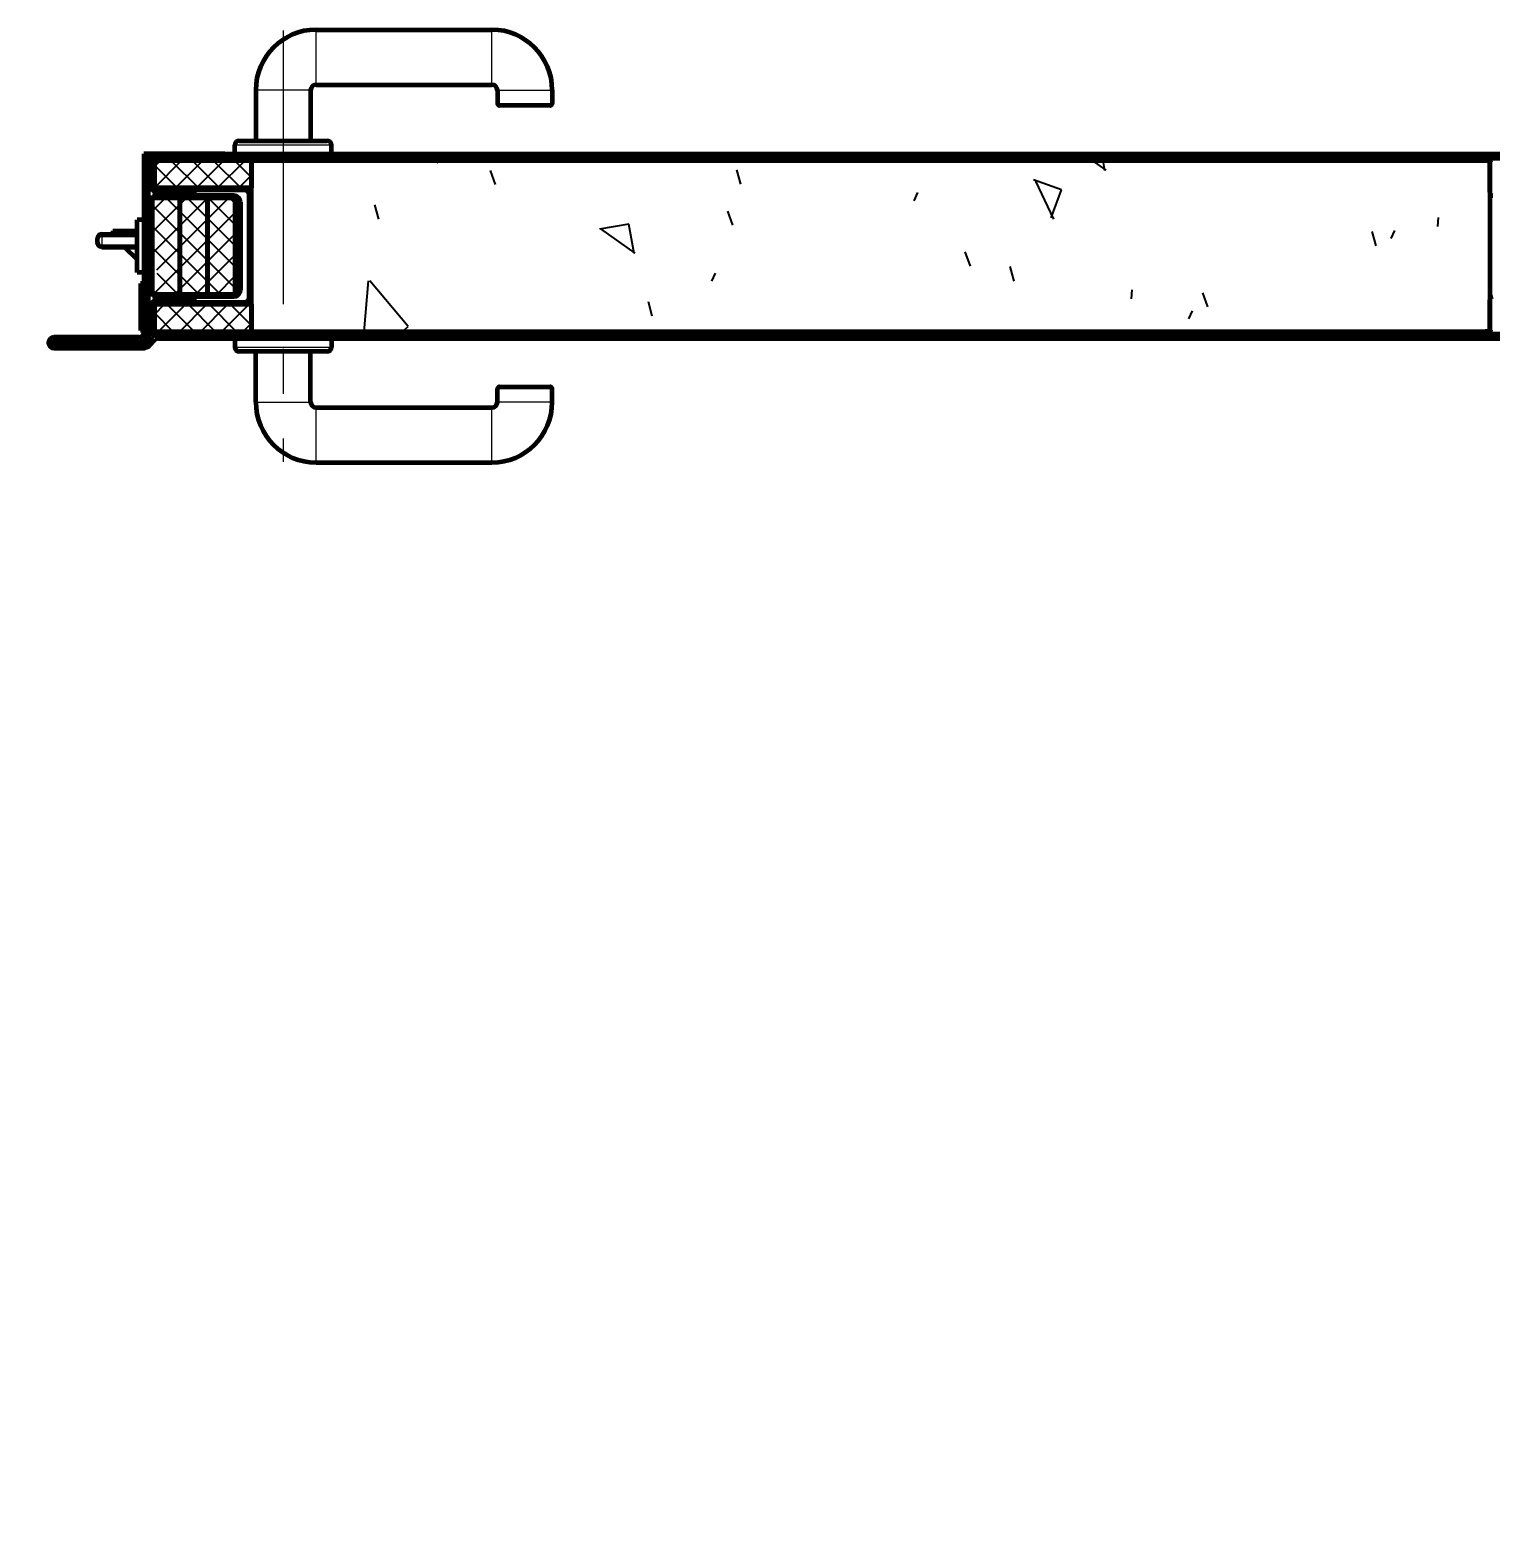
# Model space of a CAD drawing. Header units: millimetres. Extents: x -68 to 2520, y 0 to 297.
# Drawn here: x 2225.31 to 2274.18, y 0 to 49.81 of the extents above; entities that cross this region are included whole.
import ezdxf

# ---------------------------------------------------------------- set-up
doc = ezdxf.new("R2010")
doc.units = ezdxf.units.MM
for name, pattern in [('K5LT_AXLED', [13.660316, 9.160316, -1.5, 1.5, -1.5]), ('K5LT_BASIC', [0]), ('K5LT_THIN', [0])]:
    doc.linetypes.add(name, pattern=pattern)
doc.layers.add('Системный слой', color=7, linetype='Continuous')
doc.styles.add('KDIMTEXTSTYLE', font='GOST_AU.SHX', dxfattribs={"width": 0.96, "oblique": 15, "height": 5})
doc.dimstyles.new('KDIMSTYLE (0.50)', dxfattribs={"dimtxt": 5, "dimasz": 1, "dimexe": 2, "dimexo": 0, "dimgap": 1, "dimtad": 1, "dimlfac": 2, "dimtxsty": 'KDIMTEXTSTYLE', "dimsah": 1, "dimcen": 0, "dimdle": 1, "dimadec": 0, "dimazin": 0, "dimtfac": 0.667, "dimtmove": 0, "dimatfit": 3, "dimfxl": 1, "dimtvp": 1, "dimtolj": 1, "dimtzin": 0, "dimarcsym": 0})
pattern_1 = [(45, (0, 0), (-2.1213203, 2.1213203), [])]
pattern_2 = [(135, (0, 0), (-2.1213203, -2.1213203), [])]
pattern_3 = [(45, (0, 0), (-0.35355339, 0.35355339), []), (135, (0, 0), (-0.35355339, -0.35355339), [])]
pattern_4 = [(40, (7.66, 6.428), (-20.5692, 24.5134), [2, -30]), (130, (9.193, 7.713), (-24.5134, -20.5692), [2, -30]), (85, (7.66, 6.428), (-20.56883, 24.51297), [2.828, -42.426]), (60, (9.193, 7.713), (-27.7128, 16), [2, -30]), (150, (10.192, 9.445), (-16, -27.7128), [2, -30]), (105, (9.193, 7.713), (-27.7123, 15.9997), [2.828, -42.426]), (80, (16.853, 14.141), (-26.0974, 4.60168), [1.5, -25]), (170, (17.114, 15.618), (-4.60168, -26.0974), [1.5, -25]), (125, (16.853, 14.141), (-26.09695, 4.6016), [2.121, -35.355]), (100, (-18.796, -15.771), (-15.75692, -2.77837), [1, -15]), (190, (-18.97, -14.787), (2.77837, -15.75692), [1, -15]), (145, (-18.796, -15.771), (-15.75733, -2.77844), [1.414, -21.213]), (70, (1.233, 14.088), (-15.03508, 5.47232), [1, -15]), (160, (1.575, 15.028), (-5.47232, -15.03508), [1, -15]), (115, (1.233, 14.088), (-15.03547, 5.472463), [1.414, -21.213]), (85, (0, 0), (-9.351857, 7.84492), [0.3, -10]), (65, (0, 0), (-2.418448, 6.64463), [0.3, -10]), (105, (0, 0), (-6.193075, 7.658056), [0.5, -12]), (110, (0, 0), (-7.945929, 1.36463), [0.5, -7])]

# ---------------------------------------------------------------- blocks, each defined once
blk = doc.blocks.new('KDIMARROW_01')
at = {"layer": 'Системный слой'}
blk.add_hatch(color=0, dxfattribs=at).paths.add_polyline_path([(0, 0), (-5, 0.658), (-4.5, 0), (-5, -0.658)])
at = {"layer": 'Системный слой', "color": 0, "linetype": 'K5LT_THIN', "lineweight": 18}
for p, q in [((-4.5, 0), (-5, 0.658)), ((-5, 0.658), (0, 0)), ((0, 0), (-5, -0.658)), ((-5, -0.658), (-4.5, 0)), ((0, 0), (-1, 0))]:
    blk.add_line(p, q, dxfattribs=at)

msp = doc.modelspace()

# ---------------------------------------------------------------- hatches: boundary and pattern name
at = {"layer": 'Системный слой'}
h = msp.add_hatch(dxfattribs=at)
h.set_pattern_fill('Металл', angle=45, style=0, pattern_type=0)
h.set_pattern_definition(pattern_1)
h.paths.add_polyline_path([(2229.12459, 45.36078), (2229.12459, 39.66453), (2229.08154, 39.56059), (2228.97759, 39.51753), (2226.12579, 39.51753), (2225.99586, 39.46371), (2225.94204, 39.33378), (2225.99586, 39.20385), (2226.12579, 39.15003), (2229.10363, 39.15003), (2229.31152, 39.23614), (2229.5131, 39.43773), (2229.61704, 39.48078), (2231.84409, 39.48078), (2231.84409, 39.62778), (2229.61704, 39.62778), (2229.40915, 39.54167), (2229.20757, 39.34009), (2229.10363, 39.29703), (2226.12579, 39.29703), (2226.09981, 39.3078), (2226.08904, 39.33378), (2226.09981, 39.35977), (2226.12579, 39.37053), (2228.97759, 39.37053), (2229.18548, 39.45664), (2229.27159, 39.66453), (2229.27159, 45.36078), (2229.31465, 45.46473), (2229.41859, 45.50778), (2231.84409, 45.50778), (2231.84409, 45.65478), (2229.41859, 45.65478), (2229.2107, 45.56867)])
h = msp.add_hatch(dxfattribs=at)
h.set_pattern_fill('Металл', angle=45, style=0, pattern_type=0)
h.set_pattern_definition(pattern_1)
h.paths.add_polyline_path([(2229.12459, 45.36078), (2229.12459, 39.66453), (2229.08154, 39.56059), (2228.97759, 39.51753), (2226.12579, 39.51753), (2225.99586, 39.46371), (2225.94204, 39.33378), (2225.99586, 39.20385), (2226.12579, 39.15003), (2229.10363, 39.15003), (2229.31152, 39.23614), (2229.5131, 39.43773), (2229.61704, 39.48078), (2231.84409, 39.48078), (2231.84409, 39.62778), (2229.61704, 39.62778), (2229.40915, 39.54167), (2229.20757, 39.34009), (2229.10363, 39.29703), (2226.12579, 39.29703), (2226.09981, 39.3078), (2226.08904, 39.33378), (2226.09981, 39.35977), (2226.12579, 39.37053), (2228.97759, 39.37053), (2229.18548, 39.45664), (2229.27159, 39.66453), (2229.27159, 45.36078), (2229.31465, 45.46473), (2229.41859, 45.50778), (2231.84409, 45.50778), (2231.84409, 45.65478), (2229.41859, 45.65478), (2229.2107, 45.56867)])
h = msp.add_hatch(dxfattribs=at)
h.set_pattern_fill('Неметалл', angle=45, style=0, pattern_type=0)
h.set_pattern_definition(pattern_3)
h.paths.add_polyline_path([(2232.72609, 45.43428), (2229.49209, 45.43428), (2229.49209, 44.51553), (2232.50559, 44.51553), (2232.72609, 44.51553)])
h = msp.add_hatch(dxfattribs=at)
h.set_pattern_fill('Неметалл', angle=45, style=0, pattern_type=0)
h.set_pattern_definition(pattern_3)
h.paths.add_polyline_path([(2232.72609, 45.43428), (2229.49209, 45.43428), (2229.49209, 44.51553), (2232.50559, 44.51553), (2232.72609, 44.51553)])
h = msp.add_hatch(dxfattribs=at)
h.set_pattern_fill('Песок', angle=40, style=0, pattern_type=0)
h.set_pattern_definition(pattern_4)
h.paths.add_polyline_path([(2232.72609, 39.70128), (2274.08784, 39.70128), (2274.13982, 39.72281), (2274.16134, 39.77478), (2274.16134, 44.36853), (2274.16134, 45.36078), (2274.13982, 45.41275), (2274.08784, 45.43428), (2232.72609, 45.43428), (2232.72609, 44.29503), (2232.72609, 40.84053), (2232.72609, 40.62003)])
h = msp.add_hatch(dxfattribs=at)
h.set_pattern_fill('Песок', angle=40, style=0, pattern_type=0)
h.set_pattern_definition(pattern_4)
h.paths.add_polyline_path([(2232.72609, 39.70128), (2274.08784, 39.70128), (2274.13982, 39.72281), (2274.16134, 39.77478), (2274.16134, 44.36853), (2274.16134, 45.36078), (2274.13982, 45.41275), (2274.08784, 45.43428), (2232.72609, 45.43428), (2232.72609, 44.29503), (2232.72609, 40.84053), (2232.72609, 40.62003)])
h = msp.add_hatch(dxfattribs=at)
h.set_pattern_fill('Металл', angle=135, style=0, pattern_type=0)
h.set_pattern_definition(pattern_2)
h.paths.add_polyline_path([(2229.49209, 40.69353), (2232.50559, 40.69353), (2232.60954, 40.73659), (2232.65259, 40.84053), (2232.65259, 44.29503), (2232.60954, 44.39898), (2232.50559, 44.44203), (2229.49209, 44.44203), (2229.49209, 44.51553), (2232.50559, 44.51553), (2232.66151, 44.45095), (2232.72609, 44.29503), (2232.72609, 40.84053), (2232.66151, 40.68462), (2232.50559, 40.62003), (2229.49209, 40.62003)])
h = msp.add_hatch(dxfattribs=at)
h.set_pattern_fill('Металл', angle=135, style=0, pattern_type=0)
h.set_pattern_definition(pattern_2)
h.paths.add_polyline_path([(2229.49209, 40.69353), (2232.50559, 40.69353), (2232.60954, 40.73659), (2232.65259, 40.84053), (2232.65259, 44.29503), (2232.60954, 44.39898), (2232.50559, 44.44203), (2229.49209, 44.44203), (2229.49209, 44.51553), (2232.50559, 44.51553), (2232.66151, 44.45095), (2232.72609, 44.29503), (2232.72609, 40.84053), (2232.66151, 40.68462), (2232.50559, 40.62003), (2229.49209, 40.62003)])
h = msp.add_hatch(dxfattribs=at)
h.set_pattern_fill('Металл', angle=45, style=0, pattern_type=0)
h.set_pattern_definition(pattern_1)
h.paths.add_polyline_path([(2229.41859, 44.25828), (2232.13809, 44.25828), (2232.29401, 44.1937), (2232.35859, 44.03778), (2232.35859, 41.09778), (2232.29401, 40.94187), (2232.13809, 40.87728), (2229.41859, 40.87728), (2229.41859, 40.95078), (2232.13809, 40.95078), (2232.24204, 40.99384), (2232.28509, 41.09778), (2232.28509, 44.03778), (2232.24204, 44.14173), (2232.13809, 44.18478), (2229.41859, 44.18478)])
h = msp.add_hatch(dxfattribs=at)
h.set_pattern_fill('Металл', angle=45, style=0, pattern_type=0)
h.set_pattern_definition(pattern_1)
h.paths.add_polyline_path([(2229.41859, 44.25828), (2232.13809, 44.25828), (2232.29401, 44.1937), (2232.35859, 44.03778), (2232.35859, 41.09778), (2232.29401, 40.94187), (2232.13809, 40.87728), (2229.41859, 40.87728), (2229.41859, 40.95078), (2232.13809, 40.95078), (2232.24204, 40.99384), (2232.28509, 41.09778), (2232.28509, 44.03778), (2232.24204, 44.14173), (2232.13809, 44.18478), (2229.41859, 44.18478)])
h = msp.add_hatch(dxfattribs=at)
h.set_pattern_fill('Неметалл', angle=45, style=0, pattern_type=0)
h.set_pattern_definition(pattern_3)
h.paths.add_polyline_path([(2231.25609, 44.18478), (2231.25609, 40.95078), (2232.13809, 40.95078), (2232.17484, 40.95545), (2232.17484, 44.18011), (2232.13809, 44.18478)])
h.paths.add_polyline_path([(2230.33734, 44.18478), (2230.33734, 40.95078), (2231.25609, 40.95078), (2231.25609, 44.18478)])
h.paths.add_polyline_path([(2230.33734, 40.95078), (2230.33734, 44.18478), (2229.41859, 44.18478), (2229.41859, 42.05229), (2229.49209, 42.05229), (2229.56559, 41.97854), (2229.56559, 41.39303), (2229.49209, 41.31928), (2229.41859, 41.31928), (2229.41859, 40.95078)])
h = msp.add_hatch(dxfattribs=at)
h.set_pattern_fill('Неметалл', angle=45, style=0, pattern_type=0)
h.set_pattern_definition(pattern_3)
h.paths.add_polyline_path([(2231.25609, 44.18478), (2231.25609, 40.95078), (2232.13809, 40.95078), (2232.17484, 40.95545), (2232.17484, 44.18011), (2232.13809, 44.18478)])
h.paths.add_polyline_path([(2230.33734, 44.18478), (2230.33734, 40.95078), (2231.25609, 40.95078), (2231.25609, 44.18478)])
h.paths.add_polyline_path([(2230.33734, 40.95078), (2230.33734, 44.18478), (2229.41859, 44.18478), (2229.41859, 42.05229), (2229.49209, 42.05229), (2229.56559, 41.97854), (2229.56559, 41.39303), (2229.49209, 41.31928), (2229.41859, 41.31928), (2229.41859, 40.95078)])
h = msp.add_hatch(dxfattribs=at)
h.set_pattern_fill('Неметалл', angle=45, style=0, pattern_type=0)
h.set_pattern_definition(pattern_3)
h.paths.add_polyline_path([(2229.01434, 39.74599), (2229.01434, 41.31331), (2229.12459, 41.31331), (2229.12459, 39.74599)])
h = msp.add_hatch(dxfattribs=at)
h.set_pattern_fill('Неметалл', angle=45, style=0, pattern_type=0)
h.set_pattern_definition(pattern_3)
h.paths.add_polyline_path([(2229.01434, 39.74599), (2229.01434, 41.31331), (2229.12459, 41.31331), (2229.12459, 39.74599)])
h = msp.add_hatch(dxfattribs=at)
h.set_pattern_fill('Неметалл', angle=45, style=0, pattern_type=0)
h.set_pattern_definition(pattern_3)
h.paths.add_polyline_path([(2229.49209, 39.70128), (2232.72609, 39.70128), (2232.72609, 40.62003), (2232.50559, 40.62003), (2229.49209, 40.62003)])
h = msp.add_hatch(dxfattribs=at)
h.set_pattern_fill('Неметалл', angle=45, style=0, pattern_type=0)
h.set_pattern_definition(pattern_3)
h.paths.add_polyline_path([(2229.49209, 39.70128), (2232.72609, 39.70128), (2232.72609, 40.62003), (2232.50559, 40.62003), (2229.49209, 40.62003)])

# ---------------------------------------------------------------- linework, layer by layer
at = {"layer": 'Системный слой', "color": 30, "linetype": 'K5LT_AXLED', "lineweight": 18, "true_color": 0xff8000}
msp.add_line((2233.79184, 49.78628), (2233.79184, 35.34928), dxfattribs=at)
msp.add_line((2233.79184, 49.78628), (2233.79184, 35.34928), dxfattribs=at)
at = {"layer": 'Системный слой', "color": 7, "linetype": 'K5LT_THIN', "lineweight": 18}
for p, q in [((2234.89434, 47.97003), (2234.89434, 49.80753)), ((2234.89434, 47.97003), (2234.89434, 49.80753)), ((2240.77434, 47.97003), (2240.77434, 49.80753)), ((2240.77434, 47.97003), (2240.77434, 49.80753)), ((2234.71059, 47.78628), (2232.87309, 47.78628)), ((2234.71059, 47.78628), (2232.87309, 47.78628)), ((2240.95809, 47.78628), (2242.79559, 47.78628)), ((2240.95809, 47.78628), (2242.79559, 47.78628)), ((2240.95809, 47.34528), (2242.79559, 47.34528)), ((2240.95809, 47.34528), (2242.79559, 47.34528)), ((2235.40884, 45.94878), (2232.17484, 45.94878)), ((2229.22413, 45.58128), (2229.12459, 45.58128)), ((2229.22413, 45.58128), (2229.12459, 45.58128)), ((2229.27159, 45.36078), (2229.41859, 45.36078)), ((2229.27159, 45.36078), (2229.41859, 45.36078)), ((2229.49209, 45.36078), (2229.34509, 45.36078)), ((2229.49209, 45.36078), (2229.34509, 45.36078)), ((2229.49209, 45.36078), (2229.41859, 45.36078)), ((2229.49209, 45.36078), (2229.41859, 45.36078)), ((2227.72809, 42.96468), (2227.72809, 42.89118)), ((2227.72809, 42.96468), (2227.72809, 42.89118)), ((2227.72809, 42.89118), (2227.72809, 42.61188)), ((2227.72809, 42.89118), (2228.90409, 42.89118)), ((2227.72809, 42.89118), (2227.72809, 42.61188)), ((2227.72809, 42.89118), (2228.90409, 42.89118)), ((2229.41859, 42.89853), (2229.27159, 42.89853)), ((2229.41859, 42.89853), (2229.27159, 42.89853)), ((2227.72809, 42.61188), (2227.72809, 42.53838)), ((2227.72809, 42.61188), (2228.90409, 42.61188)), ((2227.72809, 42.61188), (2227.72809, 42.53838)), ((2227.72809, 42.61188), (2228.90409, 42.61188)), ((2229.27159, 39.77478), (2229.41859, 39.77478)), ((2229.27159, 39.77478), (2229.41859, 39.77478)), ((2274.01434, 39.77478), (2274.08784, 39.77478)), ((2274.01434, 39.77478), (2274.08784, 39.77478)), ((2232.17484, 39.18678), (2235.40884, 39.18678)), ((2232.17484, 39.18678), (2235.40884, 39.18678)), ((2242.79559, 37.79028), (2240.95809, 37.79028)), ((2242.79559, 37.79028), (2240.95809, 37.79028)), ((2232.87309, 37.34928), (2234.71059, 37.34928)), ((2232.87309, 37.34928), (2234.71059, 37.34928)), ((2234.89434, 35.32803), (2234.89434, 37.16553)), ((2234.89434, 35.32803), (2234.89434, 37.16553)), ((2240.77434, 35.32803), (2240.77434, 37.16553)), ((2240.77434, 35.32803), (2240.77434, 37.16553)), ((2242.79559, 37.34928), (2240.95809, 37.34928)), ((2242.79559, 37.34928), (2240.95809, 37.34928))]:
    msp.add_line(p, q, dxfattribs=at)
at = {"layer": 'Системный слой', "color": 5, "linetype": 'K5LT_BASIC', "lineweight": 60, "true_color": 0x0000ff}
for p, q in [((2234.89434, 49.80753), (2240.77434, 49.80753)), ((2234.89434, 49.80753), (2240.77434, 49.80753)), ((2234.89434, 47.97003), (2240.77434, 47.97003)), ((2234.89434, 47.97003), (2240.77434, 47.97003)), ((2232.87309, 47.78628), (2232.87309, 46.09578)), ((2232.87309, 47.78628), (2232.87309, 46.09578)), ((2234.71059, 47.78628), (2234.71059, 46.09578)), ((2234.71059, 47.78628), (2234.71059, 46.09578)), ((2240.95809, 47.78628), (2240.95809, 47.34528)), ((2240.95809, 47.78628), (2240.95809, 47.34528)), ((2242.79559, 47.78628), (2242.79559, 47.34528)), ((2242.79559, 47.78628), (2242.79559, 47.34528)), ((2242.72209, 47.27178), (2241.03159, 47.27178)), ((2242.72209, 47.27178), (2241.03159, 47.27178)), ((2232.17484, 45.47103), (2232.17484, 45.94878)), ((2232.32184, 46.09578), (2235.26184, 46.09578)), ((2232.32184, 46.09578), (2235.26184, 46.09578)), ((2235.40884, 45.47103), (2235.40884, 45.94878)), ((2229.12459, 45.65478), (2229.12459, 45.58128)), ((2229.41859, 45.65478), (2229.12459, 45.65478)), ((2229.12459, 45.65478), (2319.12459, 45.65478)), ((2229.12459, 45.65478), (2229.12459, 45.58128)), ((2229.41859, 45.65478), (2229.12459, 45.65478)), ((2229.12459, 45.65478), (2319.12459, 45.65478)), ((2229.12459, 45.58128), (2229.12459, 45.36078)), ((2229.12459, 45.58128), (2229.12459, 45.36078)), ((2229.12459, 45.36078), (2229.12459, 39.66453)), ((2229.12459, 45.36078), (2229.12459, 39.66453)), ((2229.27159, 45.36078), (2229.27159, 39.66453)), ((2229.27159, 45.36078), (2229.27159, 39.66453)), ((2229.38184, 45.36078), (2229.38184, 44.51553)), ((2229.38184, 45.36078), (2229.38184, 44.51553)), ((2231.84409, 45.65478), (2229.41859, 45.65478)), ((2231.84409, 45.65478), (2229.41859, 45.65478)), ((2231.84409, 45.50778), (2229.41859, 45.50778)), ((2229.41859, 45.50778), (2318.83059, 45.50778)), ((2231.84409, 45.50778), (2229.41859, 45.50778)), ((2229.41859, 45.50778), (2318.83059, 45.50778)), ((2229.41859, 45.36078), (2229.41859, 44.51553)), ((2229.41859, 45.36078), (2229.41859, 44.51553)), ((2274.08784, 45.47103), (2229.49209, 45.47103)), ((2274.08784, 45.47103), (2229.49209, 45.47103)), ((2274.08784, 45.43428), (2229.49209, 45.43428)), ((2229.49209, 45.43428), (2274.16134, 45.43428)), ((2229.49209, 44.51553), (2229.49209, 45.43428)), ((2229.49209, 45.43428), (2232.72609, 45.43428)), ((2274.08784, 45.43428), (2229.49209, 45.43428)), ((2229.49209, 45.43428), (2274.16134, 45.43428)), ((2229.49209, 44.51553), (2229.49209, 45.43428)), ((2229.49209, 45.43428), (2232.72609, 45.43428)), ((2231.84409, 45.65478), (2231.84409, 45.50778)), ((2231.84409, 45.65478), (2232.17484, 45.65478)), ((2231.84409, 45.65478), (2231.84409, 45.50778)), ((2231.84409, 45.65478), (2232.17484, 45.65478)), ((2231.84409, 45.50778), (2232.17484, 45.50778)), ((2231.84409, 45.50778), (2232.17484, 45.50778)), ((2232.72609, 45.43428), (2232.72609, 44.51553)), ((2232.72609, 39.70128), (2232.72609, 45.43428)), ((2232.72609, 45.43428), (2232.72609, 44.51553)), ((2232.72609, 39.70128), (2232.72609, 45.43428)), ((2274.16134, 45.43428), (2274.16134, 39.70128)), ((2274.16134, 45.43428), (2274.16134, 39.70128)), ((2274.16134, 44.36853), (2274.16134, 45.36078)), ((2274.16134, 44.36853), (2274.16134, 45.36078)), ((2232.72609, 44.51553), (2229.49209, 44.51553)), ((2232.50559, 44.51553), (2229.49209, 44.51553)), ((2229.49209, 44.51553), (2229.49209, 44.44203)), ((2232.72609, 44.51553), (2229.49209, 44.51553)), ((2232.50559, 44.51553), (2229.49209, 44.51553)), ((2229.49209, 44.51553), (2229.49209, 44.44203)), ((2229.49209, 44.44203), (2230.88859, 44.44203)), ((2232.50559, 44.44203), (2229.49209, 44.44203)), ((2229.49209, 44.44203), (2230.88859, 44.44203)), ((2232.50559, 44.44203), (2229.49209, 44.44203)), ((2229.49209, 44.40528), (2230.88859, 44.40528)), ((2229.49209, 44.40528), (2230.88859, 44.40528)), ((2230.88859, 44.40528), (2230.88859, 44.44203)), ((2230.88859, 44.40528), (2230.88859, 44.44203)), ((2229.41859, 44.25828), (2232.13809, 44.25828)), ((2229.41859, 44.25828), (2229.41859, 44.18478)), ((2229.41859, 44.25828), (2232.13809, 44.25828)), ((2229.41859, 44.25828), (2229.41859, 44.18478)), ((2229.41859, 44.18478), (2232.13809, 44.18478)), ((2229.41859, 44.18478), (2230.33734, 44.18478)), ((2229.41859, 40.95078), (2229.41859, 44.18478)), ((2229.41859, 44.18478), (2232.13809, 44.18478)), ((2229.41859, 44.18478), (2230.33734, 44.18478)), ((2229.41859, 40.95078), (2229.41859, 44.18478)), ((2232.13809, 44.25828), (2229.45534, 44.25828)), ((2232.13809, 44.25828), (2229.45534, 44.25828)), ((2230.33734, 44.18478), (2230.33734, 40.95078)), ((2230.33734, 44.18478), (2231.25609, 44.18478)), ((2230.33734, 40.95078), (2230.33734, 44.18478)), ((2230.33734, 44.18478), (2230.33734, 40.95078)), ((2230.33734, 44.18478), (2231.25609, 44.18478)), ((2230.33734, 40.95078), (2230.33734, 44.18478)), ((2231.25609, 40.95078), (2231.25609, 44.18478)), ((2231.25609, 44.18478), (2232.17484, 44.18478)), ((2231.25609, 44.18478), (2231.25609, 40.95078)), ((2231.25609, 40.95078), (2231.25609, 44.18478)), ((2231.25609, 44.18478), (2232.17484, 44.18478)), ((2231.25609, 44.18478), (2231.25609, 40.95078)), ((2232.17484, 44.18478), (2232.17484, 40.95078)), ((2232.17484, 44.18478), (2232.17484, 40.95078)), ((2232.28509, 44.03778), (2232.28509, 41.09778)), ((2232.28509, 44.03778), (2232.28509, 41.09778)), ((2232.35859, 43.37628), (2232.35859, 44.03778)), ((2232.35859, 44.03778), (2232.35859, 41.09778)), ((2232.35859, 43.37628), (2232.35859, 44.03778)), ((2232.35859, 44.03778), (2232.35859, 41.09778)), ((2232.65259, 40.84053), (2232.65259, 44.29503)), ((2232.65259, 40.84053), (2232.65259, 44.29503)), ((2232.72609, 40.84053), (2232.72609, 44.29503)), ((2232.72609, 40.84053), (2232.72609, 44.29503)), ((2229.12459, 43.44978), (2228.90409, 43.44978)), ((2228.90409, 41.68578), (2228.90409, 43.44978)), ((2229.12459, 43.44978), (2228.90409, 43.44978)), ((2228.90409, 41.68578), (2228.90409, 43.44978)), ((2227.72809, 42.96468), (2228.90409, 42.96468)), ((2227.72809, 42.96468), (2228.09559, 42.96468)), ((2227.72809, 42.96468), (2228.90409, 42.96468)), ((2227.72809, 42.96468), (2228.09559, 42.96468)), ((2228.09559, 43.07493), (2228.90409, 43.07493)), ((2228.09559, 43.07493), (2228.09559, 42.96468)), ((2228.09559, 43.07493), (2228.90409, 43.07493)), ((2228.09559, 43.07493), (2228.09559, 42.96468)), ((2229.41859, 43.19253), (2229.27159, 43.19253)), ((2229.41859, 43.19253), (2229.27159, 43.19253)), ((2227.58109, 42.68538), (2227.58109, 42.81768)), ((2227.58109, 42.68538), (2227.58109, 42.81768)), ((2227.58109, 42.68538), (2227.58109, 42.81768)), ((2227.58109, 42.68538), (2227.58109, 42.81768)), ((2227.72809, 42.53838), (2228.90409, 42.53838)), ((2227.72809, 42.53838), (2228.48514, 42.53838)), ((2227.72809, 42.53838), (2228.90409, 42.53838)), ((2227.72809, 42.53838), (2228.48514, 42.53838)), ((2228.90409, 42.11943), (2228.48514, 42.53838)), ((2228.90409, 42.11943), (2228.48514, 42.53838)), ((2229.41859, 41.94303), (2229.27159, 41.94303)), ((2229.41859, 41.94303), (2229.27159, 41.94303)), ((2229.12459, 41.68578), (2228.90409, 41.68578)), ((2229.12459, 41.68578), (2228.90409, 41.68578)), ((2229.01434, 41.31331), (2229.01434, 39.74599)), ((2229.12459, 41.31331), (2229.01434, 41.31331)), ((2229.01434, 41.31331), (2229.01434, 39.74599)), ((2229.12459, 41.31331), (2229.01434, 41.31331)), ((2232.13809, 40.95078), (2229.41859, 40.95078)), ((2229.41859, 40.95078), (2229.41859, 40.87728)), ((2230.33734, 40.95078), (2229.41859, 40.95078)), ((2232.13809, 40.95078), (2229.41859, 40.95078)), ((2229.41859, 40.95078), (2229.41859, 40.87728)), ((2230.33734, 40.95078), (2229.41859, 40.95078)), ((2232.13809, 40.87728), (2229.41859, 40.87728)), ((2232.13809, 40.87728), (2229.41859, 40.87728)), ((2229.45534, 40.87728), (2232.13809, 40.87728)), ((2229.45534, 40.87728), (2232.13809, 40.87728)), ((2231.25609, 40.95078), (2230.33734, 40.95078)), ((2231.25609, 40.95078), (2230.33734, 40.95078)), ((2232.17484, 40.95078), (2231.25609, 40.95078)), ((2232.17484, 40.95078), (2231.25609, 40.95078)), ((2229.38184, 40.62003), (2229.38184, 39.77478)), ((2229.38184, 40.62003), (2229.38184, 39.77478)), ((2229.41859, 40.62003), (2229.41859, 39.77478)), ((2229.41859, 40.62003), (2229.41859, 39.77478)), ((2230.88859, 40.73028), (2229.49209, 40.73028)), ((2230.88859, 40.73028), (2229.49209, 40.73028)), ((2230.88859, 40.69353), (2229.49209, 40.69353)), ((2229.49209, 40.69353), (2232.50559, 40.69353)), ((2229.49209, 40.69353), (2229.49209, 40.62003)), ((2230.88859, 40.69353), (2229.49209, 40.69353)), ((2229.49209, 40.69353), (2232.50559, 40.69353)), ((2229.49209, 40.69353), (2229.49209, 40.62003)), ((2229.49209, 39.70128), (2229.49209, 40.62003)), ((2229.49209, 40.62003), (2232.72609, 40.62003)), ((2229.49209, 40.62003), (2232.50559, 40.62003)), ((2229.49209, 39.70128), (2229.49209, 40.62003)), ((2229.49209, 40.62003), (2232.72609, 40.62003)), ((2229.49209, 40.62003), (2232.50559, 40.62003)), ((2230.88859, 40.69353), (2230.88859, 40.73028)), ((2230.88859, 40.69353), (2230.88859, 40.73028)), ((2232.72609, 40.62003), (2232.72609, 39.70128)), ((2232.72609, 40.62003), (2232.72609, 39.70128)), ((2274.16134, 39.77478), (2274.16134, 40.76703)), ((2274.16134, 39.77478), (2274.16134, 40.76703)), ((2228.97759, 39.51753), (2226.12579, 39.51753)), ((2228.97759, 39.51753), (2226.12579, 39.51753)), ((2228.97759, 39.37053), (2226.12579, 39.37053)), ((2228.97759, 39.37053), (2226.12579, 39.37053)), ((2229.12459, 39.74599), (2229.01434, 39.74599)), ((2229.12459, 39.74599), (2229.01434, 39.74599)), ((2229.20757, 39.34009), (2229.40915, 39.54167)), ((2229.20757, 39.34009), (2229.40915, 39.54167)), ((2229.31152, 39.23614), (2229.5131, 39.43773)), ((2229.31152, 39.23614), (2229.5131, 39.43773)), ((2229.41859, 39.62778), (2229.61704, 39.62778)), ((2229.41859, 39.62778), (2318.83059, 39.62778)), ((2229.41859, 39.62778), (2229.61704, 39.62778)), ((2229.41859, 39.62778), (2318.83059, 39.62778)), ((2274.16134, 39.70128), (2229.49209, 39.70128)), ((2229.49209, 39.70128), (2274.08784, 39.70128)), ((2232.72609, 39.70128), (2229.49209, 39.70128)), ((2274.16134, 39.70128), (2229.49209, 39.70128)), ((2229.49209, 39.70128), (2274.08784, 39.70128)), ((2232.72609, 39.70128), (2229.49209, 39.70128)), ((2229.49209, 39.66453), (2274.08784, 39.66453)), ((2229.49209, 39.66453), (2274.08784, 39.66453)), ((2229.61704, 39.62778), (2231.84409, 39.62778)), ((2229.61704, 39.62778), (2231.84409, 39.62778)), ((2229.61704, 39.48078), (2231.84409, 39.48078)), ((2229.61704, 39.48078), (2319.12459, 39.48078)), ((2229.61704, 39.48078), (2231.84409, 39.48078)), ((2229.61704, 39.48078), (2319.12459, 39.48078)), ((2231.84409, 39.62778), (2231.84409, 39.48078)), ((2231.84409, 39.62778), (2232.17484, 39.62778)), ((2231.84409, 39.62778), (2231.84409, 39.48078)), ((2231.84409, 39.62778), (2232.17484, 39.62778)), ((2231.84409, 39.48078), (2232.17484, 39.48078)), ((2231.84409, 39.48078), (2232.17484, 39.48078)), ((2232.17484, 39.66453), (2232.17484, 39.18678)), ((2232.17484, 39.66453), (2232.17484, 39.18678)), ((2235.40884, 39.66453), (2235.40884, 39.18678)), ((2235.40884, 39.66453), (2235.40884, 39.18678)), ((2226.12579, 39.29703), (2229.10363, 39.29703)), ((2226.12579, 39.29703), (2229.10363, 39.29703)), ((2226.12579, 39.15003), (2229.10363, 39.15003)), ((2226.12579, 39.15003), (2229.10363, 39.15003)), ((2235.26184, 39.03978), (2232.32184, 39.03978)), ((2235.26184, 39.03978), (2232.32184, 39.03978)), ((2232.87309, 37.34928), (2232.87309, 39.03978)), ((2232.87309, 37.34928), (2232.87309, 39.03978)), ((2234.71059, 37.34928), (2234.71059, 39.03978)), ((2234.71059, 37.34928), (2234.71059, 39.03978)), ((2241.03159, 37.86378), (2242.72209, 37.86378)), ((2241.03159, 37.86378), (2242.72209, 37.86378)), ((2240.95809, 37.34928), (2240.95809, 37.79028)), ((2240.95809, 37.34928), (2240.95809, 37.79028)), ((2242.79559, 37.34928), (2242.79559, 37.79028)), ((2242.79559, 37.34928), (2242.79559, 37.79028)), ((2234.89434, 37.16553), (2240.77434, 37.16553)), ((2234.89434, 37.16553), (2240.77434, 37.16553)), ((2234.89434, 35.32803), (2240.77434, 35.32803)), ((2234.89434, 35.32803), (2240.77434, 35.32803))]:
    msp.add_line(p, q, dxfattribs=at)
for centre, radius, start, end in [((2234.89434, 47.78628), 2.02125, 90, 180), ((2234.89434, 47.78628), 2.02125, 90, 180), ((2240.77434, 47.78628), 2.02125, 0, 90), ((2240.77434, 47.78628), 2.02125, 0, 90), ((2234.89434, 47.78628), 0.18375, 90, 180), ((2234.89434, 47.78628), 0.18375, 90, 180), ((2240.77434, 47.78628), 0.18375, 0, 90), ((2240.77434, 47.78628), 0.18375, 0, 90), ((2241.03159, 47.34528), 0.0735, 180, 270), ((2241.03159, 47.34528), 0.0735, 180, 270), ((2242.72209, 47.34528), 0.0735, 270, 0), ((2242.72209, 47.34528), 0.0735, 270, 0), ((2232.32184, 45.94878), 0.147, 90, 180), ((2232.32184, 45.94878), 0.147, 90, 180), ((2235.26184, 45.94878), 0.147, 0, 90), ((2235.26184, 45.94878), 0.147, 0, 90), ((2229.41859, 45.36078), 0.294, 90, 180), ((2229.41859, 45.36078), 0.294, 90, 180), ((2229.41859, 45.36078), 0.147, 90, 180), ((2229.41859, 45.36078), 0.147, 90, 180), ((2229.49209, 45.36078), 0.11025, 90, 180), ((2229.49209, 45.36078), 0.11025, 90, 180), ((2229.49209, 45.36078), 0.0735, 90, 180), ((2229.49209, 45.36078), 0.0735, 90, 180), ((2274.08784, 45.36078), 0.11025, 0, 90), ((2274.08784, 45.36078), 0.11025, 0, 90), ((2274.08784, 45.36078), 0.0735, 0, 90), ((2274.08784, 45.36078), 0.0735, 0, 90), ((2229.49209, 44.51553), 0.11025, 180, 270), ((2229.49209, 44.51553), 0.11025, 180, 270), ((2229.49209, 44.51553), 0.0735, 180, 270), ((2229.49209, 44.51553), 0.0735, 180, 270), ((2232.50559, 44.29503), 0.2205, 0, 90), ((2232.50559, 44.29503), 0.2205, 0, 90), ((2232.50559, 44.29503), 0.147, 0, 90), ((2232.50559, 44.29503), 0.147, 0, 90), ((2274.27159, 44.36853), 0.11025, 180, 270), ((2274.27159, 44.36853), 0.11025, 180, 270), ((2232.13809, 44.03778), 0.2205, 0, 90), ((2232.13809, 44.03778), 0.2205, 0, 90), ((2232.13809, 44.03778), 0.2205, 0, 90), ((2232.13809, 44.03778), 0.2205, 0, 90), ((2232.13809, 44.03778), 0.147, 0, 90), ((2232.13809, 44.03778), 0.147, 0, 90), ((2227.72809, 42.81768), 0.147, 90, 180), ((2227.72809, 42.81768), 0.147, 90, 180), ((2227.72809, 42.81768), 0.147, 90, 180), ((2227.72809, 42.81768), 0.147, 90, 180), ((2227.72809, 42.68538), 0.147, 180, 270), ((2227.72809, 42.68538), 0.147, 180, 270), ((2227.72809, 42.68538), 0.147, 180, 270), ((2227.72809, 42.68538), 0.147, 180, 270), ((2232.13809, 41.09778), 0.2205, 270, 0), ((2232.13809, 41.09778), 0.147, 270, 0), ((2232.13809, 41.09778), 0.2205, 270, 0), ((2232.13809, 41.09778), 0.2205, 270, 0), ((2232.13809, 41.09778), 0.147, 270, 0), ((2232.13809, 41.09778), 0.2205, 270, 0), ((2274.27159, 40.76703), 0.11025, 90, 180), ((2274.27159, 40.76703), 0.11025, 90, 180), ((2229.49209, 40.62003), 0.11025, 90, 180), ((2229.49209, 40.62003), 0.11025, 90, 180), ((2229.49209, 40.62003), 0.0735, 90, 180), ((2229.49209, 40.62003), 0.0735, 90, 180), ((2232.50559, 40.84053), 0.147, 270, 0), ((2232.50559, 40.84053), 0.2205, 270, 0), ((2232.50559, 40.84053), 0.147, 270, 0), ((2232.50559, 40.84053), 0.2205, 270, 0), ((2226.12579, 39.33378), 0.18375, 90, 270), ((2226.12579, 39.33378), 0.18375, 90, 270), ((2226.12579, 39.33378), 0.03675, 90, 270), ((2226.12579, 39.33378), 0.03675, 90, 270), ((2228.97759, 39.66453), 0.147, 270, 0), ((2228.97759, 39.66453), 0.294, 270, 0), ((2228.97759, 39.66453), 0.147, 270, 0), ((2228.97759, 39.66453), 0.294, 270, 0), ((2229.41859, 39.77478), 0.294, 233.404754, 257.544688), ((2229.41859, 39.77478), 0.294, 233.404754, 257.544688), ((2229.41859, 39.77478), 0.147, 180, 270), ((2229.41859, 39.77478), 0.147, 180, 270), ((2229.49209, 39.77478), 0.11025, 180, 270), ((2229.49209, 39.77478), 0.11025, 180, 270), ((2229.61704, 39.33378), 0.294, 90, 135), ((2229.61704, 39.33378), 0.294, 90, 135), ((2229.49209, 39.77478), 0.0735, 180, 270), ((2229.49209, 39.77478), 0.0735, 180, 270), ((2229.61704, 39.33378), 0.147, 90, 135), ((2229.61704, 39.33378), 0.147, 90, 135), ((2274.08784, 39.77478), 0.0735, 270, 0), ((2274.08784, 39.77478), 0.11025, 270, 0), ((2274.08784, 39.77478), 0.0735, 270, 0), ((2274.08784, 39.77478), 0.11025, 270, 0), ((2229.10363, 39.44403), 0.147, 270, 315), ((2229.10363, 39.44403), 0.147, 270, 315), ((2229.10363, 39.44403), 0.294, 270, 315), ((2229.10363, 39.44403), 0.294, 270, 315), ((2232.32184, 39.18678), 0.147, 180, 270), ((2232.32184, 39.18678), 0.147, 180, 270), ((2235.26184, 39.18678), 0.147, 270, 0), ((2235.26184, 39.18678), 0.147, 270, 0), ((2241.03159, 37.79028), 0.0735, 90, 180), ((2241.03159, 37.79028), 0.0735, 90, 180), ((2242.72209, 37.79028), 0.0735, 0, 90), ((2242.72209, 37.79028), 0.0735, 0, 90), ((2234.89434, 37.34928), 2.02125, 180, 270), ((2234.89434, 37.34928), 2.02125, 180, 270), ((2234.89434, 37.34928), 0.18375, 180, 270), ((2234.89434, 37.34928), 0.18375, 180, 270), ((2240.77434, 37.34928), 0.18375, 270, 0), ((2240.77434, 37.34928), 2.02125, 270, 0), ((2240.77434, 37.34928), 0.18375, 270, 0), ((2240.77434, 37.34928), 2.02125, 270, 0)]:
    msp.add_arc(centre, radius, start, end, dxfattribs=at)
at = {"layer": 'Системный слой', "color": 7, "linetype": 'K5LT_THIN', "lineweight": 18}
for points, knots in [([(2227.58109, 42.81768), (2227.58109, 42.82072), (2227.58181, 42.82657), (2227.58488, 42.83486), (2227.58939, 42.8424), (2227.59527, 42.8495), (2227.60292, 42.85649), (2227.6121, 42.86307), (2227.62252, 42.86903), (2227.63423, 42.87443), (2227.64677, 42.87908), (2227.6603, 42.88305), (2227.67413, 42.88619), (2227.68895, 42.88867), (2227.70333, 42.89026), (2227.71662, 42.89104), (2227.7245, 42.89118), (2227.72809, 42.89118)], [0, 0, 0, 0, 1.58185033, 2.95882881, 4.08791542, 5.28701107, 6.49517679, 7.68312356, 8.86521561, 10.00152417, 11.20966468, 12.33498977, 13.53075247, 14.68089857, 15.98467698, 17.0674615, 18, 18, 18, 18]), ([(2227.58109, 42.81768), (2227.58109, 42.82072), (2227.58181, 42.82657), (2227.58488, 42.83486), (2227.58939, 42.8424), (2227.59527, 42.8495), (2227.60292, 42.85649), (2227.6121, 42.86307), (2227.62252, 42.86903), (2227.63423, 42.87443), (2227.64677, 42.87908), (2227.6603, 42.88305), (2227.67413, 42.88619), (2227.68895, 42.88867), (2227.70333, 42.89026), (2227.71662, 42.89104), (2227.7245, 42.89118), (2227.72809, 42.89118)], [0, 0, 0, 0, 1.58185033, 2.95882881, 4.08791542, 5.28701107, 6.49517679, 7.68312356, 8.86521561, 10.00152417, 11.20966468, 12.33498977, 13.53075247, 14.68089857, 15.98467698, 17.0674615, 18, 18, 18, 18]), ([(2227.58109, 42.68538), (2227.58109, 42.68253), (2227.58173, 42.67696), (2227.58456, 42.66886), (2227.58891, 42.66133), (2227.59461, 42.65429), (2227.60177, 42.64754), (2227.61029, 42.6412), (2227.62015, 42.63529), (2227.63127, 42.6299), (2227.64343, 42.62513), (2227.65629, 42.6211), (2227.66949, 42.61785), (2227.68254, 42.61539), (2227.69483, 42.61371), (2227.70588, 42.61267), (2227.715, 42.61213), (2227.72221, 42.61194), (2227.72628, 42.61189), (2227.72809, 42.61188)], [0, 0, 0, 0, 1.64805678, 3.13647799, 4.44256571, 5.75806935, 7.02784407, 8.2833546, 9.54882169, 10.81999741, 12.08944448, 13.36207272, 14.601194, 15.8054788, 16.95110533, 17.95472055, 18.83908477, 19.47857373, 20, 20, 20, 20]), ([(2227.58109, 42.68538), (2227.58109, 42.68253), (2227.58173, 42.67696), (2227.58456, 42.66886), (2227.58891, 42.66133), (2227.59461, 42.65429), (2227.60177, 42.64754), (2227.61029, 42.6412), (2227.62015, 42.63529), (2227.63127, 42.6299), (2227.64343, 42.62513), (2227.65629, 42.6211), (2227.66949, 42.61785), (2227.68254, 42.61539), (2227.69483, 42.61371), (2227.70588, 42.61267), (2227.715, 42.61213), (2227.72221, 42.61194), (2227.72628, 42.61189), (2227.72809, 42.61188)], [0, 0, 0, 0, 1.64805678, 3.13647799, 4.44256571, 5.75806935, 7.02784407, 8.2833546, 9.54882169, 10.81999741, 12.08944448, 13.36207272, 14.601194, 15.8054788, 16.95110533, 17.95472055, 18.83908477, 19.47857373, 20, 20, 20, 20])]:
    msp.add_open_spline(points, degree=3, knots=knots, dxfattribs=at)
at = {"layer": 'Системный слой', "color": 5, "linetype": 'K5LT_BASIC', "lineweight": 60, "true_color": 0x0000ff}
for points, knots in [([(2227.67184, 42.95349), (2227.66988, 42.95268), (2227.66583, 42.9509), (2227.6581, 42.94707), (2227.6473, 42.94081), (2227.63413, 42.93121), (2227.62088, 42.9188), (2227.60893, 42.90443), (2227.59858, 42.88815), (2227.59018, 42.8699), (2227.58492, 42.85242), (2227.58291, 42.84116), (2227.58231, 42.83651)], [0, 0, 0, 0, 0.51029419, 1.06697877, 2.08756716, 3.53942815, 5.04172229, 6.57858549, 8.25852732, 9.99425004, 11.7564912, 13, 13, 13, 13]), ([(2227.67184, 42.95349), (2227.66988, 42.95268), (2227.66583, 42.9509), (2227.6581, 42.94707), (2227.6473, 42.94081), (2227.63413, 42.93121), (2227.62088, 42.9188), (2227.60893, 42.90443), (2227.59858, 42.88815), (2227.59018, 42.8699), (2227.58492, 42.85242), (2227.58291, 42.84117), (2227.58231, 42.83652)], [0, 0, 0, 0, 0.51033251, 1.06705889, 2.08772392, 3.53969393, 5.04210089, 6.57907949, 8.25914747, 9.99500053, 11.75737402, 13, 13, 13, 13]), ([(2227.67184, 42.95349), (2227.66988, 42.95268), (2227.66583, 42.9509), (2227.6581, 42.94707), (2227.6473, 42.94081), (2227.63413, 42.93121), (2227.62088, 42.9188), (2227.60893, 42.90443), (2227.59858, 42.88815), (2227.59018, 42.8699), (2227.58492, 42.85242), (2227.58291, 42.84116), (2227.58231, 42.83651)], [0, 0, 0, 0, 0.51029419, 1.06697877, 2.08756715, 3.53942814, 5.04172229, 6.57858548, 8.25852731, 9.99425003, 11.75649119, 13, 13, 13, 13]), ([(2227.67184, 42.95349), (2227.66988, 42.95268), (2227.66583, 42.9509), (2227.6581, 42.94707), (2227.6473, 42.94081), (2227.63413, 42.93121), (2227.62088, 42.9188), (2227.60893, 42.90443), (2227.59858, 42.88815), (2227.59018, 42.8699), (2227.58492, 42.85242), (2227.58291, 42.84117), (2227.58231, 42.83652)], [0, 0, 0, 0, 0.51033651, 1.06706724, 2.08774025, 3.53972162, 5.04214033, 6.57913095, 8.25921207, 9.99507873, 11.75746646, 13, 13, 13, 13]), ([(2227.67184, 42.95349), (2227.66988, 42.95268), (2227.66583, 42.9509), (2227.6581, 42.94707), (2227.6473, 42.94081), (2227.63413, 42.93121), (2227.62088, 42.9188), (2227.60893, 42.90443), (2227.59858, 42.88815), (2227.59018, 42.8699), (2227.58492, 42.85242), (2227.58291, 42.84116), (2227.58231, 42.83651)], [0, 0, 0, 0, 0.51029419, 1.06697877, 2.08756716, 3.53942815, 5.04172229, 6.57858549, 8.25852732, 9.99425004, 11.7564912, 13, 13, 13, 13]), ([(2227.67184, 42.95349), (2227.66988, 42.95268), (2227.66583, 42.9509), (2227.6581, 42.94707), (2227.6473, 42.94081), (2227.63413, 42.93121), (2227.62088, 42.9188), (2227.60893, 42.90443), (2227.59858, 42.88815), (2227.59018, 42.8699), (2227.58492, 42.85242), (2227.58291, 42.84117), (2227.58231, 42.83652)], [0, 0, 0, 0, 0.51033251, 1.06705889, 2.08772392, 3.53969393, 5.04210089, 6.57907949, 8.25914747, 9.99500053, 11.75737402, 13, 13, 13, 13]), ([(2227.67184, 42.95349), (2227.66988, 42.95268), (2227.66583, 42.9509), (2227.6581, 42.94707), (2227.6473, 42.94081), (2227.63413, 42.93121), (2227.62088, 42.9188), (2227.60893, 42.90443), (2227.59858, 42.88815), (2227.59018, 42.8699), (2227.58492, 42.85242), (2227.58291, 42.84116), (2227.58231, 42.83651)], [0, 0, 0, 0, 0.51029419, 1.06697877, 2.08756715, 3.53942814, 5.04172229, 6.57858548, 8.25852731, 9.99425003, 11.75649119, 13, 13, 13, 13]), ([(2227.67184, 42.95349), (2227.66988, 42.95268), (2227.66583, 42.9509), (2227.6581, 42.94707), (2227.6473, 42.94081), (2227.63413, 42.93121), (2227.62088, 42.9188), (2227.60893, 42.90443), (2227.59858, 42.88815), (2227.59018, 42.8699), (2227.58492, 42.85242), (2227.58291, 42.84117), (2227.58231, 42.83652)], [0, 0, 0, 0, 0.51033651, 1.06706724, 2.08774025, 3.53972162, 5.04214033, 6.57913095, 8.25921207, 9.99507873, 11.75746646, 13, 13, 13, 13]), ([(2227.67184, 42.54957), (2227.66988, 42.55038), (2227.66583, 42.55217), (2227.6581, 42.55599), (2227.6473, 42.56226), (2227.63413, 42.57186), (2227.62088, 42.58427), (2227.60893, 42.59863), (2227.59858, 42.61492), (2227.59018, 42.63316), (2227.58492, 42.65065), (2227.58291, 42.6619), (2227.58231, 42.66656)], [0, 0, 0, 0, 0.51029419, 1.06697877, 2.08756715, 3.53942814, 5.04172229, 6.57858548, 8.25852731, 9.99425003, 11.75649119, 13, 13, 13, 13]), ([(2227.67184, 42.54957), (2227.66988, 42.55038), (2227.66583, 42.55217), (2227.6581, 42.55599), (2227.6473, 42.56226), (2227.63413, 42.57186), (2227.62088, 42.58427), (2227.60893, 42.59863), (2227.59858, 42.61492), (2227.59018, 42.63316), (2227.58492, 42.65065), (2227.58291, 42.6619), (2227.58231, 42.66656)], [0, 0, 0, 0, 0.51029419, 1.06697876, 2.08756714, 3.53942813, 5.04172227, 6.57858547, 8.2585273, 9.99425001, 11.75649118, 13, 13, 13, 13]), ([(2227.67184, 42.54957), (2227.66988, 42.55038), (2227.66583, 42.55217), (2227.6581, 42.55599), (2227.6473, 42.56226), (2227.63413, 42.57186), (2227.62088, 42.58427), (2227.60893, 42.59863), (2227.59858, 42.61492), (2227.59018, 42.63316), (2227.58492, 42.65065), (2227.58291, 42.6619), (2227.58231, 42.66656)], [0, 0, 0, 0, 0.51029419, 1.06697877, 2.08756715, 3.53942814, 5.04172229, 6.57858548, 8.25852731, 9.99425003, 11.75649119, 13, 13, 13, 13]), ([(2227.67184, 42.54957), (2227.66988, 42.55038), (2227.66583, 42.55217), (2227.6581, 42.55599), (2227.6473, 42.56226), (2227.63413, 42.57186), (2227.62088, 42.58427), (2227.60893, 42.59863), (2227.59858, 42.61492), (2227.59018, 42.63316), (2227.58492, 42.65065), (2227.58291, 42.6619), (2227.58231, 42.66656)], [0, 0, 0, 0, 0.51029419, 1.06697876, 2.08756714, 3.53942813, 5.04172227, 6.57858547, 8.2585273, 9.99425001, 11.75649118, 13, 13, 13, 13]), ([(2227.67184, 42.54957), (2227.66988, 42.55038), (2227.66583, 42.55217), (2227.6581, 42.55599), (2227.6473, 42.56226), (2227.63413, 42.57186), (2227.62088, 42.58427), (2227.60893, 42.59863), (2227.59858, 42.61492), (2227.59018, 42.63316), (2227.58492, 42.65064), (2227.58291, 42.66189), (2227.58231, 42.66655)], [0, 0, 0, 0, 0.51033251, 1.06705889, 2.08772391, 3.53969392, 5.04210088, 6.57907948, 8.25914745, 9.99500051, 11.757374, 13, 13, 13, 13]), ([(2227.67184, 42.54957), (2227.66988, 42.55038), (2227.66583, 42.55217), (2227.6581, 42.55599), (2227.6473, 42.56226), (2227.63413, 42.57186), (2227.62088, 42.58427), (2227.60893, 42.59863), (2227.59858, 42.61492), (2227.59018, 42.63316), (2227.58492, 42.65064), (2227.58291, 42.66189), (2227.58231, 42.66655)], [0, 0, 0, 0, 0.5103365, 1.06706723, 2.08774024, 3.53972161, 5.04214032, 6.57913094, 8.25921206, 9.99507872, 11.75746644, 13, 13, 13, 13]), ([(2227.67184, 42.54957), (2227.66988, 42.55038), (2227.66583, 42.55217), (2227.6581, 42.55599), (2227.6473, 42.56226), (2227.63413, 42.57186), (2227.62088, 42.58427), (2227.60893, 42.59863), (2227.59858, 42.61492), (2227.59018, 42.63316), (2227.58492, 42.65064), (2227.58291, 42.66189), (2227.58231, 42.66655)], [0, 0, 0, 0, 0.51033251, 1.06705889, 2.08772391, 3.53969392, 5.04210088, 6.57907948, 8.25914745, 9.99500051, 11.757374, 13, 13, 13, 13]), ([(2227.67184, 42.54957), (2227.66988, 42.55038), (2227.66583, 42.55217), (2227.6581, 42.55599), (2227.6473, 42.56226), (2227.63413, 42.57186), (2227.62088, 42.58427), (2227.60893, 42.59863), (2227.59858, 42.61492), (2227.59018, 42.63316), (2227.58492, 42.65064), (2227.58291, 42.66189), (2227.58231, 42.66655)], [0, 0, 0, 0, 0.5103365, 1.06706723, 2.08774024, 3.53972161, 5.04214032, 6.57913094, 8.25921206, 9.99507872, 11.75746644, 13, 13, 13, 13])]:
    msp.add_open_spline(points, degree=3, knots=knots, dxfattribs=at)

# ---------------------------------------------------------------- dimensions: what is measured, and where the dimension line sits
at = {"layer": 'Системный слой', "color": 7}
msp.add_radius_dim(center=(2425.38898, 46.80853), radius=615.62971, location=(1832.36323, 20.03753), text='\\H5.0;\\W0.965;\\Q15;R\\H5.0;\\W0.965;\\Q15;\\Q15; раскрытия', dimstyle='KDIMSTYLE (0.50)', override={"dimblk2": 'KDIMARROW_01', "dimclrt": 7, "dimtofl": 0, "dimtolj": 1}, dxfattribs=at).render()

doc.saveas('drawing.dxf')
